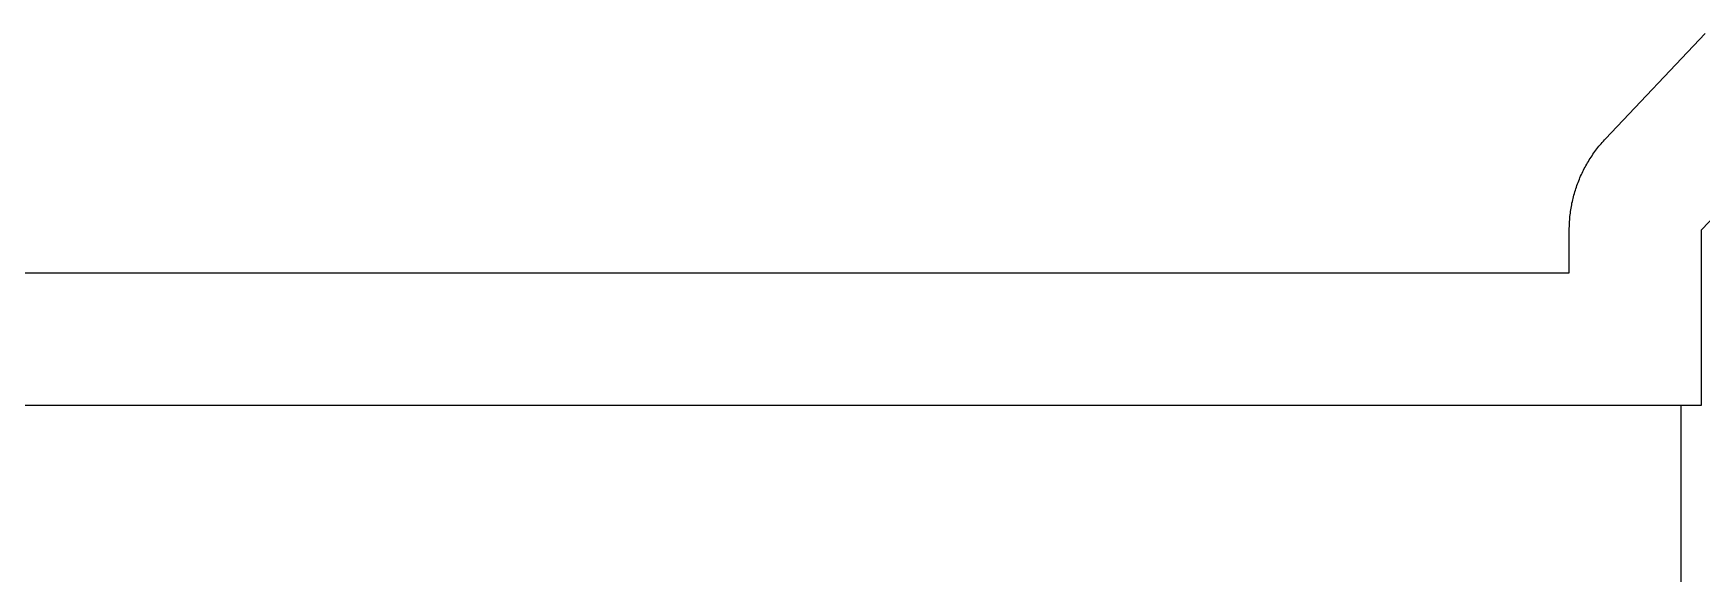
# Model space of a CAD drawing. Extents: x -9 to 1073, y -897 to 0.
# Drawn here: x 273.1 to 386.6, y -235.1 to -197.8 of the extents above; entities that cross this region are included whole.
import ezdxf

# ---------------------------------------------------------------- set-up
doc = ezdxf.new("R2010")
doc.units = 0
doc.linetypes.add('DASHED', pattern=[24, 12, -12])
for name, color, linetype in [('BLEED', 3, 'CONTINUOUS'), ('CREASE', 5, 'DASHED'), ('CUT', 1, 'CONTINUOUS')]:
    doc.layers.add(name, color=color, linetype=linetype)

msp = doc.modelspace()

# ---------------------------------------------------------------- linework, layer by layer
at = {"layer": 'BLEED'}
for p, q in [((380.039, -204.9142), (386.8207, -197.7516)), ((379.5934, -205.421), (379.6661, -205.3332)), ((379.6661, -205.3332), (379.7395, -205.2468)), ((379.7395, -205.2468), (379.8144, -205.1604)), ((379.8144, -205.1604), (379.89, -205.0754)), ((379.89, -205.0754), (379.9663, -204.9912)), ((379.9663, -204.9912), (380.039, -204.9142)), ((378.815, -206.5421), (378.8734, -206.4442)), ((378.8734, -206.4442), (378.9331, -206.3477)), ((378.9331, -206.3477), (378.9936, -206.2512)), ((378.9936, -206.2512), (379.0555, -206.1554)), ((379.0555, -206.1554), (379.1189, -206.0611)), ((379.1189, -206.0611), (379.183, -205.9668)), ((379.183, -205.9668), (379.2485, -205.8739)), ((379.2485, -205.8739), (379.3154, -205.7818)), ((379.3154, -205.7818), (379.3831, -205.6903)), ((379.3831, -205.6903), (379.4522, -205.5996)), ((379.4522, -205.5996), (379.5221, -205.5103)), ((379.5221, -205.5103), (379.5934, -205.421)), ((378.2578, -207.6624), (378.3017, -207.5573)), ((378.3017, -207.5573), (378.347, -207.4529)), ((378.347, -207.4529), (378.3938, -207.3492)), ((378.3938, -207.3492), (378.4421, -207.2462)), ((378.4421, -207.2462), (378.4918, -207.144)), ((378.4918, -207.144), (378.5422, -207.0418)), ((378.5422, -207.0418), (378.594, -206.9402)), ((378.594, -206.9402), (378.6473, -206.8402)), ((378.6473, -206.8402), (378.702, -206.7401)), ((378.702, -206.7401), (378.7582, -206.6407)), ((378.7582, -206.6407), (378.815, -206.5421)), ((377.861, -208.849), (377.8898, -208.7395)), ((377.8898, -208.7395), (377.9208, -208.6294)), ((377.9208, -208.6294), (377.9525, -208.5199)), ((377.9525, -208.5199), (377.9863, -208.4112)), ((377.9863, -208.4112), (378.0209, -208.3032)), ((378.0209, -208.3032), (378.0569, -208.1952)), ((378.0569, -208.1952), (378.0943, -208.0872)), ((378.0943, -208.0872), (378.1332, -207.9806)), ((378.1332, -207.9806), (378.1735, -207.8741)), ((378.1735, -207.8741), (378.2146, -207.7682)), ((378.2146, -207.7682), (378.2578, -207.6624)), ((377.6465, -209.9664), (377.6616, -209.8534)), ((377.6616, -209.8534), (377.6782, -209.741)), ((377.6782, -209.741), (377.6962, -209.6287)), ((377.6962, -209.6287), (377.7149, -209.5164)), ((377.7149, -209.5164), (377.7358, -209.4041)), ((377.7358, -209.4041), (377.7581, -209.2925)), ((377.7581, -209.2925), (377.7818, -209.1816)), ((377.7818, -209.1816), (377.807, -209.07)), ((377.807, -209.07), (377.833, -208.9598)), ((377.833, -208.9598), (377.861, -208.849)), ((377.5745, -211.1018), (377.5752, -210.9881)), ((377.5752, -210.9881), (377.5774, -210.8743)), ((377.5774, -210.8743), (377.581, -210.7606)), ((377.581, -210.7606), (377.586, -210.6468)), ((377.586, -210.6468), (377.5925, -210.533)), ((377.5925, -210.533), (377.6004, -210.4193)), ((377.6004, -210.4193), (377.6098, -210.3062)), ((377.6098, -210.3062), (377.6206, -210.1925)), ((377.6206, -210.1925), (377.6328, -210.0794)), ((377.6328, -210.0794), (377.6465, -209.9664)), ((377.5745, -214.0157), (377.5745, -211.1018)), ((45, -214.0157), (377.5745, -214.0157))]:
    msp.add_line(p, q, dxfattribs=at)
at = {"layer": 'CREASE'}
msp.add_line((385.1575, -223.0157), (385.1575, -673.7244), dxfattribs=at)
at = {"layer": 'CUT'}
for p, q in [((386.5745, -211.1018), (395.0784, -202.1198)), ((386.5745, -223.0157), (386.5745, -211.1018)), ((386.5745, -211.1018), (386.5745, -211.1018)), ((45, -223.0157), (386.5745, -223.0157)), ((386.5745, -223.0157), (386.5745, -223.0157))]:
    msp.add_line(p, q, dxfattribs=at)

doc.saveas('drawing.dxf')
